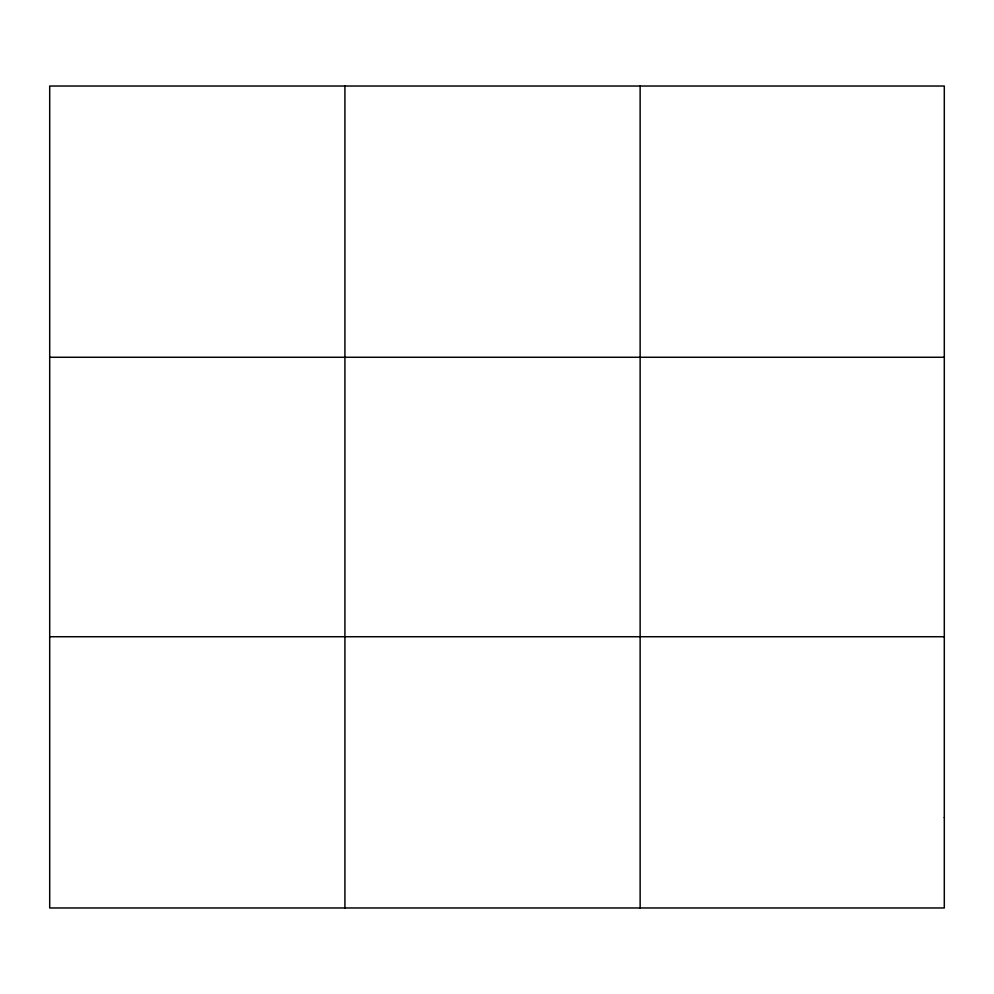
<?xml version="1.0" encoding="UTF-8"?>
<svg xmlns="http://www.w3.org/2000/svg" width="994" height="994" viewBox="0 0 994 994"><rect width="100%" height="100%" fill="white"/><g stroke="black" fill="none" stroke-linecap="round" stroke-linejoin="round"><path stroke-width="1.49" d="M344.918 86.031L344.918 907.969M640.136 86.031L640.136 907.969M49.7 357.268L944.3 357.268M49.7 636.732L944.3 636.732M944.3 817.565L944.3 907.969L49.7 907.969L49.7 86.031L944.3 86.031L944.3 817.565"/></g></svg>
